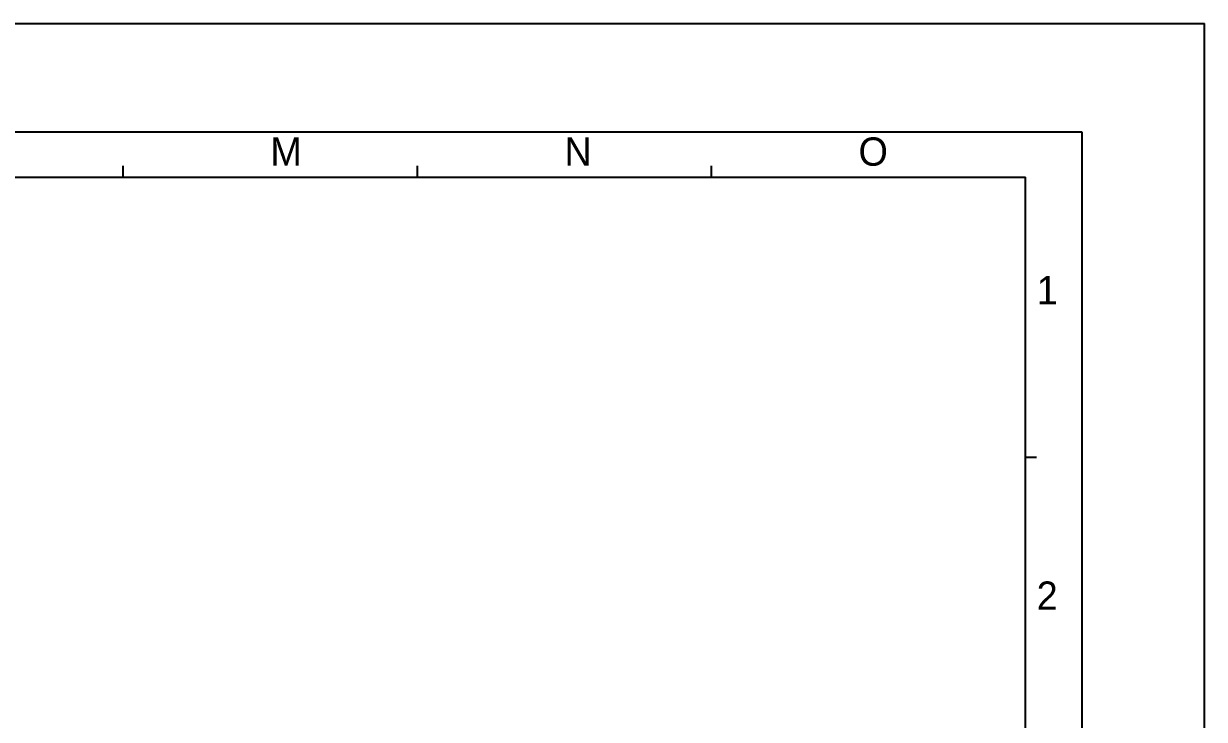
# Model space of a CAD drawing. Header units: millimetres. Extents: x 0 to 841, y 0 to 594.
# Drawn here: x 632.2 to 841, y 471 to 594 of the extents above; entities that cross this region are included whole.
import ezdxf

# ---------------------------------------------------------------- set-up
doc = ezdxf.new("R2010")
doc.units = ezdxf.units.MM
doc.header["$LTSCALE"] = 46.255
doc.layers.get('0').update_dxf_attribs({"linetype": 'CONTINUOUS'})
doc.styles.add('TEXTSTYLE_2', font='txt')

msp = doc.modelspace()

# ---------------------------------------------------------------- linework, layer by layer
at = {"color": 7, "linetype": 'CONTINUOUS'}
for p, q in [((0, 594), (841, 594)), ((841, 0), (841, 594)), ((16.342, 574.885), (819.342, 574.885)), ((819.342, 574.885), (819.342, 23.885)), ((649.842, 566.885), (649.842, 568.885)), ((701.842, 566.885), (701.842, 568.885)), ((753.842, 566.885), (753.842, 568.885)), ((25.842, 566.885), (809.342, 566.885)), ((809.342, 31.385), (809.342, 566.885)), ((809.342, 517.385), (811.342, 517.385))]:
    msp.add_line(p, q, dxfattribs=at)

# ---------------------------------------------------------------- texts
at = {"color": 7, "linetype": 'CONTINUOUS', "char_height": 5, "width": 5, "attachment_point": 1, "line_spacing_factor": 0.9, "style": 'TEXTSTYLE_2'}
for s, insert in [('M', (675.842, 573.885)), ('N', (727.842, 573.885)), ('O', (779.842, 573.885)), ('1', (811.342, 549.385)), ('2', (811.342, 495.385))]:
    msp.add_mtext(s, dxfattribs=dict(at, insert=insert))

doc.saveas('drawing.dxf')
